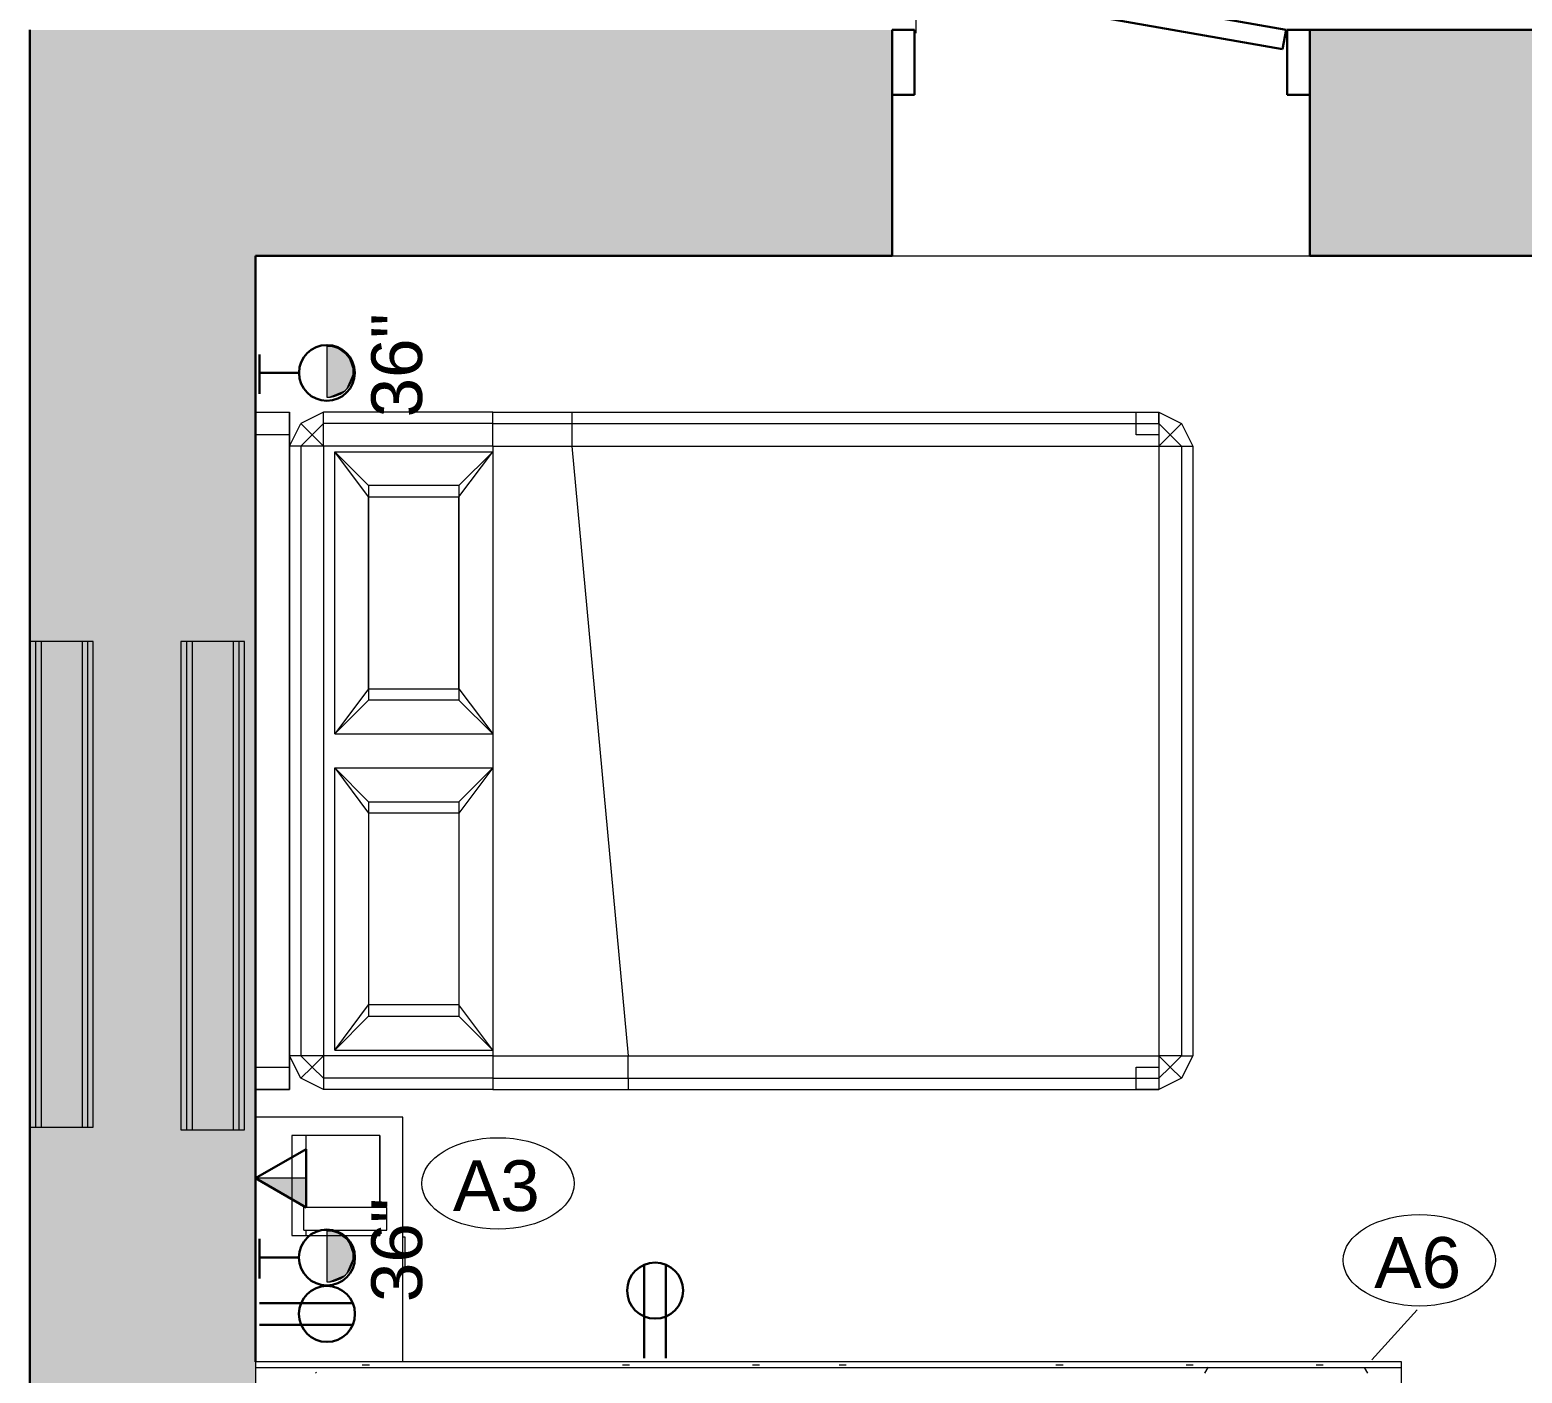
# Model space of a CAD drawing. Header units: inches. Extents: x -1159 to 2819, y -194 to 4438.
# Drawn here: x -590.1 to -457.9, y 444.7 to 563.7 of the extents above; entities that cross this region are included whole.
import ezdxf

# ---------------------------------------------------------------- set-up
doc = ezdxf.new("R2010")
doc.units = ezdxf.units.IN
doc.header["$MEASUREMENT"] = 0
for name, color, linetype, lineweight in [('A-ANNO-NOTE', 131, 'Continuous', 40), ('A-DOOR', 31, 'Continuous', 18), ('A-DOOR-FRAM', 31, 'Continuous', 30), ('A-FLOR', 192, 'Continuous', 18), ('A-WALL', 113, 'Continuous', 18), ('A-WALL-PATT', 111, 'Continuous', 18), ('G-IMPT', 8, 'Continuous', 9), ('I-FURN', 30, 'Continuous', 9), ('I-WALL', 2, 'Continuous', 18), ('Q-SPCQ', 91, 'Continuous', 9), ('Q-SPCQ-IDEN', 132, 'Continuous', 9)]:
    doc.layers.add(name, color=color, linetype=linetype, lineweight=lineweight)
doc.styles.add('Arial', font='arial.ttf', dxfattribs={"height": 4.5})
doc.styles.add('Swis721 Lt BT', font='swissl.ttf', dxfattribs={"height": 4.5})
pattern_1 = [(0, (0, 0), (15.36, 3.84), [0.634, -10.886, 0.634, -10.886, -61.44]), (0, (0, 0), (15.36, 3.84), [-23.04, 0.634, -22.406, 0.634, -10.886, -26.88]), (0, (0, 0), (15.36, 3.84), [-57.6, 0.634, -7.046, 0.634, -18.566]), (120, (5.76, 1.92), (-11.005538, 11.38215), [0.634, -10.886, 0.634, -10.886, -61.44]), (120, (5.76, 1.92), (-11.005538, 11.38215), [-23.04, 0.634, -22.406, 0.634, -10.886, -26.88]), (120, (5.76, 1.92), (-11.005538, 11.38215), [-57.6, 0.634, -7.046, 0.634, -18.566]), (240, (7.68, 9.6), (-4.354462, -15.22215), [0.634, -10.886, 0.634, -10.886, -61.44]), (240, (7.68, 9.6), (-4.354462, -15.22215), [-23.04, 0.634, -22.406, 0.634, -10.886, -26.88]), (240, (7.68, 9.6), (-4.354462, -15.22215), [-57.6, 0.634, -7.046, 0.634, -18.566])]

# ---------------------------------------------------------------- blocks, each defined once
blk = doc.blocks.new('Single Flush - D2 2_9_ X 6_7_-7506140-3RD FLOOR - POWER _ SIGNAL B')
at = {"layer": 'A-DOOR', "color": 8, "lineweight": 30}
for p, q in [((-15.91, 15.7), (-16.21, 13.97)), ((16.41, 10), (-15.91, 15.7)), ((-16.21, 13.97), (16.1, 8.28)), ((16.1, 8.28), (16.41, 10))]:
    blk.add_line(p, q, dxfattribs=at)
at = {"layer": 'A-DOOR', "lineweight": 9}
blk.add_arc((16.41, 10), 32.81, 170, 180.5, dxfattribs=at)
at = {"layer": 'A-DOOR-FRAM', "color": 8}
for p, q in [((-18.5, 4.25), (-18.5, 10)), ((-18.5, 10), (-16.5, 10)), ((-16.5, 4.25), (-16.5, 10)), ((16.5, 4.25), (16.5, 10)), ((16.5, 10), (18.5, 10)), ((18.5, 4.25), (18.5, 10)), ((-18.5, 4.25), (-16.5, 4.25)), ((16.5, 4.25), (18.5, 4.25))]:
    blk.add_line(p, q, dxfattribs=at)
blk = doc.blocks.new('Speaker_Phone_6931 - Phone-6780614-3RD FLOOR - POWER _ SIGNAL B')
at = {"layer": 'Q-SPCQ'}
for p, q in [((-7.79, 12.24), (-14.18, 12.24)), ((-14.18, 12.24), (-14.18, 4.45)), ((-14.18, 12.24), (-7.79, 12.24)), ((-14.18, 12.24), (-14.18, 4.45)), ((-5.77, 12.85), (-7.79, 12.85)), ((-7.79, 12.85), (-7.79, 12.24)), ((-5.77, 12.85), (-7.79, 12.85)), ((-7.79, 12.85), (-7.79, 5.69)), ((-5.79, 12.24), (-5.3, 12.24)), ((-5.77, 12.24), (-5.77, 12.85)), ((-5.77, 5.69), (-5.77, 12.85)), ((-5.3, 12.24), (-5.77, 12.24)), ((-5.3, 4.45), (-5.3, 12.24)), ((-5.3, 4.45), (-5.3, 12.24)), ((-14.18, 5.69), (-7.79, 5.69)), ((-7.79, 6.51), (-7.79, 5.51)), ((-5.79, 5.51), (-7.79, 5.51)), ((-5.79, 5.51), (-5.79, 6.51)), ((-5.79, 5.69), (-5.3, 5.69)), ((-14.18, 4.45), (-5.3, 4.45)), ((-14.18, 4.45), (-5.3, 4.45))]:
    blk.add_line(p, q, dxfattribs=at)
blk = doc.blocks.new('Bed_762 - 12ZBED04_dwg-V50-3RD FLOOR - POWER _ SIGNAL B')
at = {"layer": 'G-IMPT'}
for p, q in [((0, 60), (3, 60)), ((0, 60), (3, 60)), ((0, 60), (3, 60)), ((0, 60), (3, 60)), ((3, 60), (3, 0)), ((3, 57), (3, 60)), ((3, 60), (3, 58)), ((3, 60), (3, 58)), ((3, 60), (3, 0)), ((6, 60), (4, 59)), ((6, 60), (4, 59)), ((21, 60), (6, 60)), ((21, 60), (6, 60)), ((6, 59), (6, 60)), ((21, 60), (28, 60)), ((21, 60), (28, 60)), ((21, 59), (21, 60)), ((28, 60), (80, 60)), ((28, 60), (80, 60)), ((28, 60), (28, 59)), ((78, 58), (78, 60)), ((78, 58), (78, 60)), ((78, 60), (80, 60)), ((78, 60), (80, 60)), ((80, 60), (82, 59)), ((80, 60), (82, 59)), ((80, 59), (80, 60)), ((80, 60), (80, 58)), ((80, 60), (80, 58)), ((3, 57), (4, 59)), ((3, 57), (4, 59)), ((5, 58), (4, 59)), ((6, 59), (5, 58)), ((6, 57), (6, 59)), ((21, 59), (6, 59)), ((21, 57), (21, 59)), ((21, 59), (28, 59)), ((28, 59), (28, 57)), ((28, 59), (80, 59)), ((80, 59), (80, 57)), ((80, 59), (81, 58)), ((81, 58), (82, 59)), ((82, 59), (83, 57)), ((82, 59), (83, 57)), ((3, 58), (0, 58)), ((3, 58), (0, 58)), ((3, 57), (3, 3)), ((3, 57), (3, 3)), ((4, 57), (3, 57)), ((3, 3), (3, 57)), ((4, 57), (5, 58)), ((6, 57), (4, 57)), ((4, 57), (4, 3)), ((6, 57), (5, 58)), ((21, 57), (6, 57)), ((6, 57), (6, 3)), ((21, 57), (21, 56.5)), ((21, 57), (28, 57)), ((28, 57), (33, 3)), ((28, 57), (80, 57)), ((80, 58), (78, 58)), ((80, 58), (78, 58)), ((80, 57), (81, 58)), ((80, 57), (82, 57)), ((80, 57), (80, 3)), ((81, 58), (82, 57)), ((82, 57), (83, 57)), ((82, 57), (82, 3)), ((83, 57), (83, 3)), ((83, 57), (83, 3)), ((7, 31.5), (7, 56.5)), ((7, 56.5), (21, 56.5)), ((7, 56.5), (10, 53.5)), ((10, 52.5), (7, 56.5)), ((21, 56.5), (18, 53.5)), ((18, 52.5), (21, 56.5)), ((21, 56.5), (21, 31.5)), ((21, 56.5), (21, 31.5)), ((18, 53.5), (10, 53.5)), ((10, 53.5), (10, 52.5)), ((18, 53.5), (18, 52.5)), ((10, 52.5), (10, 35.5)), ((10, 35.5), (10, 52.5)), ((10, 52.5), (18, 52.5)), ((18, 52.5), (18, 35.5)), ((18, 35.5), (18, 52.5)), ((10, 35.5), (7, 31.5)), ((7, 31.5), (10, 34.5)), ((10, 35.5), (10, 34.5)), ((10, 35.5), (18, 35.5)), ((18, 34.5), (10, 34.5)), ((18, 35.5), (18, 34.5)), ((18, 35.5), (21, 31.5)), ((21, 31.5), (18, 34.5)), ((7, 31.5), (21, 31.5)), ((21, 31.5), (21, 28.5)), ((7, 3.5), (7, 28.5)), ((7, 28.5), (21, 28.5)), ((10, 25.5), (7, 28.5)), ((7, 28.5), (10, 24.5)), ((18, 25.5), (21, 28.5)), ((21, 28.5), (18, 24.5)), ((21, 28.5), (21, 3.5)), ((21, 28.5), (21, 3.5)), ((10, 25.5), (10, 24.5)), ((10, 25.5), (18, 25.5)), ((18, 25.5), (18, 24.5)), ((10, 24.5), (10, 7.5)), ((18, 24.5), (10, 24.5)), ((10, 24.5), (10, 7.5)), ((18, 24.5), (18, 7.5)), ((18, 24.5), (18, 7.5)), ((7, 3.5), (10, 7.5)), ((10, 7.5), (10, 6.5)), ((18, 7.5), (10, 7.5)), ((18, 7.5), (18, 6.5)), ((21, 3.5), (18, 7.5)), ((10, 6.5), (7, 3.5)), ((10, 6.5), (18, 6.5)), ((21, 3.5), (18, 6.5)), ((4, 1), (3, 3)), ((4, 1), (3, 3)), ((4, 3), (3, 3)), ((3, 0), (3, 3)), ((6, 3), (4, 3)), ((5, 2), (4, 3)), ((6, 3), (5, 2)), ((21, 3), (6, 3)), ((6, 3), (6, 1)), ((7, 3.5), (21, 3.5)), ((21, 3.5), (21, 3)), ((21, 3), (21, 1)), ((21, 3), (33, 3)), ((33, 1), (33, 3)), ((33, 3), (80, 3)), ((82, 3), (80, 3)), ((80, 3), (81, 2)), ((80, 3), (80, 1)), ((82, 3), (81, 2)), ((83, 3), (82, 1)), ((83, 3), (82, 1)), ((82, 3), (83, 3)), ((0, 2), (3, 2)), ((0, 2), (3, 2)), ((3, 2), (3, 0)), ((3, 2), (3, 0)), ((5, 2), (4, 1)), ((6, 1), (5, 2)), ((78, 0), (78, 2)), ((78, 0), (78, 2)), ((78, 2), (80, 2)), ((78, 2), (80, 2)), ((81, 2), (80, 1)), ((80, 2), (80, 0)), ((80, 2), (80, 0)), ((81, 2), (82, 1)), ((0, 0), (3, 0)), ((3, 0), (0, 0)), ((6, 0), (4, 1)), ((6, 0), (4, 1)), ((21, 1), (6, 1)), ((6, 1), (6, 0)), ((21, 0), (6, 0)), ((21, 1), (21, 0)), ((21, 1), (33, 1)), ((21, 0), (33, 0)), ((33, 1), (33, 0)), ((33, 1), (80, 1)), ((33, 0), (80, 0)), ((82, 1), (80, 0)), ((82, 1), (80, 0)), ((80, 1), (80, 0)), ((3, 0), (0, 0)), ((3, 0), (0, 0)), ((21, 0), (6, 0)), ((21, 0), (33, 0)), ((33, 0), (80, 0)), ((80, 0), (78, 0)), ((80, 0), (78, 0))]:
    blk.add_line(p, q, dxfattribs=at)
blk = doc.blocks.new('Bed_762 - Bed_762-V51-3RD FLOOR - POWER _ SIGNAL B')
blk.add_blockref('Bed_762 - 12ZBED04_dwg-V50-3RD FLOOR - POWER _ SIGNAL B', (0, 0))
blk = doc.blocks.new('Bed_Side_Table_5122 - T-4-V54-3RD FLOOR - POWER _ SIGNAL B')
at = {"layer": 'I-FURN'}
for p, q in [((12, -9.79), (12, 3.25)), ((-9.67, -9.79), (-1.38, -9.79)), ((-1.38, -9.79), (-1.38, -10)), ((-1.38, -9.79), (1.38, -9.79)), ((-1.38, -10), (1.38, -10)), ((1.38, -10), (1.38, -9.79)), ((1.38, -9.79), (12, -9.79))]:
    blk.add_line(p, q, dxfattribs=at)
blk = doc.blocks.new('Appliance_Specialty Equipment Tag - Standard-3515593-3RD FLOOR - POWER _ SIGNAL B')
at = {"layer": 'Q-SPCQ-IDEN'}
blk.add_ellipse((-0.0499, 0.0037), major_axis=(-0.1406, 0), ratio=0.600473, dxfattribs=at)

msp = doc.modelspace()

# ---------------------------------------------------------------- hatches: boundary and pattern name
at = {"layer": 'A-ANNO-NOTE', "lineweight": 9}
for points in [[(-563.68, 531.14), (-563.68, 535.64), (-563.76, 535.64)], [(-563.68, 531.14), (-563.76, 535.64), (-563.76, 531.14)], [(-562.9, 535.51), (-563.29, 535.61), (-563.68, 535.64)], [(-562.1, 531.78), (-562.9, 535.51), (-563.68, 535.64)], [(-563.68, 531.14), (-562.1, 531.78), (-563.68, 535.64)], [(-562.1, 531.78), (-561.42, 533.43), (-562.9, 535.51)], [(-561.89, 534.76), (-562.68, 535.41), (-562.9, 535.51)], [(-561.42, 533.43), (-561.89, 534.76), (-562.9, 535.51)], [(-561.99, 534.89), (-562.54, 535.34), (-562.68, 535.41)], [(-561.89, 534.76), (-561.99, 534.89), (-562.68, 535.41)], [(-562.04, 534.94), (-562.41, 535.25), (-562.54, 535.34)], [(-561.99, 534.89), (-562.04, 534.94), (-562.54, 535.34)], [(-562.04, 534.94), (-562.22, 535.11), (-562.41, 535.25)], [(-561.42, 533.43), (-561.67, 534.43), (-561.89, 534.76)], [(-561.42, 533.43), (-561.57, 534.21), (-561.67, 534.43)], [(-561.46, 533.83), (-561.48, 533.91), (-561.57, 534.21)], [(-561.45, 533.75), (-561.46, 533.83), (-561.57, 534.21)], [(-561.42, 533.43), (-561.45, 533.75), (-561.57, 534.21)], [(-562.1, 531.78), (-561.42, 533.35), (-561.42, 533.43)], [(-562.1, 531.78), (-561.57, 532.57), (-561.42, 533.35)], [(-561.57, 532.57), (-561.45, 533.03), (-561.42, 533.35)], [(-563.68, 531.14), (-562.47, 531.49), (-562.1, 531.78)], [(-563.68, 531.14), (-563.05, 531.23), (-562.47, 531.49)], [(-563.05, 531.23), (-562.9, 531.28), (-562.47, 531.49)], [(-562.9, 531.28), (-562.68, 531.37), (-562.47, 531.49)], [(-562.47, 531.49), (-562.34, 531.58), (-562.1, 531.78)], [(-562.1, 531.78), (-561.67, 532.36), (-561.57, 532.57)], [(-562.1, 531.78), (-561.89, 532.02), (-561.71, 532.29)], [(-563.68, 531.14), (-563.29, 531.17), (-563.05, 531.23)], [(-565.6, 459.39), (-565.6, 461.97), (-570.07, 461.97)], [(-563.68, 452.79), (-563.68, 457.29), (-563.76, 457.29)], [(-563.68, 452.79), (-563.76, 457.29), (-563.76, 452.79)], [(-562.9, 457.16), (-563.29, 457.26), (-563.68, 457.29)], [(-562.1, 453.43), (-562.9, 457.16), (-563.68, 457.29)], [(-563.68, 452.79), (-562.1, 453.43), (-563.68, 457.29)], [(-562.1, 453.43), (-561.42, 455.08), (-562.9, 457.16)], [(-561.89, 456.41), (-562.68, 457.06), (-562.9, 457.16)], [(-561.42, 455.08), (-561.89, 456.41), (-562.9, 457.16)], [(-561.99, 456.54), (-562.54, 456.99), (-562.68, 457.06)], [(-561.89, 456.41), (-561.99, 456.54), (-562.68, 457.06)], [(-562.04, 456.59), (-562.41, 456.9), (-562.54, 456.99)], [(-561.99, 456.54), (-562.04, 456.59), (-562.54, 456.99)], [(-562.04, 456.59), (-562.22, 456.76), (-562.41, 456.9)], [(-561.42, 455.08), (-561.67, 456.08), (-561.89, 456.41)], [(-561.42, 455.08), (-561.57, 455.86), (-561.67, 456.08)], [(-562.1, 453.43), (-561.42, 455), (-561.42, 455.08)], [(-562.1, 453.43), (-561.57, 454.22), (-561.42, 455)], [(-561.46, 455.48), (-561.48, 455.55), (-561.57, 455.86)], [(-561.45, 455.4), (-561.46, 455.48), (-561.57, 455.86)], [(-561.42, 455.08), (-561.45, 455.4), (-561.57, 455.86)], [(-561.57, 454.22), (-561.45, 454.68), (-561.42, 455)], [(-563.68, 452.79), (-562.47, 453.14), (-562.1, 453.43)], [(-562.47, 453.14), (-562.34, 453.23), (-562.1, 453.43)], [(-562.1, 453.43), (-561.67, 454.01), (-561.57, 454.22)], [(-562.1, 453.43), (-561.89, 453.67), (-561.71, 453.94)], [(-563.68, 452.79), (-563.05, 452.88), (-562.47, 453.14)], [(-563.68, 452.79), (-563.29, 452.82), (-563.05, 452.88)], [(-563.05, 452.88), (-562.9, 452.93), (-562.47, 453.14)], [(-562.9, 452.93), (-562.68, 453.02), (-562.47, 453.14)]]:
    msp.add_hatch(color=256, dxfattribs=at).paths.add_polyline_path(points, flags=0)
at = {"layer": 'A-WALL-PATT', "lineweight": 9}
h = msp.add_hatch(color=7, dxfattribs=at)
h.paths.add_polyline_path([(-8.72, 543.68), (1.72, 543.68), (1.72, 563.68), (-53.53, 563.68), (-53.53, 543.68), (-18.63, 543.68)], flags=0)
h.paths.add_polyline_path([(-103.15, 543.68), (-97.77, 543.68), (-97.77, 563.68), (-152.07, 563.68), (-152.07, 543.68), (-103.65, 543.68)], flags=0)
h.paths.add_polyline_path([(-206.93, 543.68), (-196.3, 543.68), (-196.3, 563.68), (-264.81, 563.68), (-264.81, 543.68), (-226.75, 543.68)], flags=0)
h.paths.add_polyline_path([(-309.04, 543.68), (-309.04, 563.68), (-377.56, 563.68), (-377.56, 543.68), (-325.85, 543.68)], flags=0)
h.paths.add_polyline_path([(-424.95, 543.68), (-421.79, 543.68), (-421.79, 563.68), (-476.71, 563.68), (-476.71, 543.68)], flags=0)
h.paths.add_polyline_path([(-513.71, 543.68), (-513.71, 563.68), (-590.07, 563.68), (-590.07, 543.68), (-543.88, 543.68)], flags=0)
h = msp.add_hatch(color=7, dxfattribs=at)
h.paths.add_polyline_path([(-590.07, 190.25), (-570.07, 190.25), (-570.07, 242.47), (-590.07, 242.47), (-590.07, 218.37)], flags=0)
h.paths.add_polyline_path([(-590.07, 282.47), (-570.07, 282.47), (-570.07, 307.14), (-590.07, 307.14), (-590.07, 287.12)], flags=0)
h.paths.add_polyline_path([(-570.07, 347.14), (-570.07, 543.68), (-590.07, 543.68), (-590.07, 347.14), (-583.52, 347.14)], flags=0)
h = msp.add_hatch(dxfattribs=at)
h.set_pattern_fill('FP_1', color=256, style=0, pattern_type=2)
h.set_pattern_definition(pattern_1)
h.paths.add_polyline_path([(-468.57, 445.21), (-468.57, 445.71), (-570.07, 445.71), (-570.07, 445.21), (-484.42, 445.21)], flags=0)
h = msp.add_hatch(dxfattribs=at)
h.set_pattern_fill('FP_1', color=256, style=0, pattern_type=2)
h.set_pattern_definition(pattern_1)
h.paths.add_polyline_path([(-468.57, 444.71), (-468.57, 445.21), (-570.07, 445.21), (-570.07, 444.71), (-469.07, 444.71)], flags=0)

# ---------------------------------------------------------------- linework, layer by layer
at = {"layer": 'A-ANNO-NOTE', "lineweight": 9}
for p, q in [((-563.76, 535.64), (-563.76, 531.14)), ((-570.07, 461.97), (-565.6, 459.39)), ((-565.6, 461.97), (-570.07, 461.97)), ((-565.6, 459.39), (-565.6, 461.97)), ((-563.76, 457.29), (-563.76, 452.79))]:
    msp.add_line(p, q, dxfattribs=at)
at = {"layer": 'A-ANNO-NOTE', "lineweight": 30}
for p, q in [((-569.74, 534.94), (-569.74, 531.44)), ((-569.74, 533.31), (-566.24, 533.31)), ((-570.07, 461.97), (-565.6, 464.55)), ((-565.6, 464.55), (-565.6, 459.39)), ((-570.07, 461.97), (-565.6, 459.39)), ((-569.74, 456.59), (-569.74, 453.09)), ((-569.74, 454.96), (-566.24, 454.96)), ((-535.65, 446.03), (-535.65, 454.3)), ((-533.73, 446.03), (-533.73, 454.3)), ((-569.74, 450.91), (-561.48, 450.91)), ((-569.74, 449), (-561.48, 449))]:
    msp.add_line(p, q, dxfattribs=at)
for centre, radius in [((-563.76, 533.3), 2.47), ((-563.76, 454.95), 2.48), ((-534.69, 452.02), 2.48), ((-563.76, 449.95), 2.48)]:
    msp.add_circle(centre, radius, dxfattribs=at)
at = {"layer": 'A-ANNO-NOTE', "lineweight": 9}
for centre in [(-563.67, 533.39), (-563.67, 455.04)]:
    msp.add_arc(centre, 2.25, 267.6427, 92.3573, dxfattribs=at)
at = {"layer": 'A-FLOR'}
msp.add_line((-513.71, 543.68), (-476.71, 543.68), dxfattribs=at)
at = {"layer": 'A-WALL', "color": 8, "lineweight": 30}
for p, q in [((-590.07, 563.68), (-590.07, 347.14)), ((-513.71, 543.68), (-513.71, 563.68)), ((-421.79, 563.68), (-476.71, 563.68)), ((-476.71, 563.68), (-476.71, 543.68)), ((-570.07, 543.68), (-513.71, 543.68)), ((-570.07, 445.71), (-570.07, 543.68)), ((-476.71, 543.68), (-421.79, 543.68))]:
    msp.add_line(p, q, dxfattribs=at)
at = {"layer": 'A-WALL'}
for p, q in [((-589.57, 509.5), (-589.57, 466.5)), ((-589.07, 509.5), (-589.07, 466.5)), ((-585.45, 509.5), (-585.45, 466.5)), ((-584.95, 509.5), (-584.95, 466.5)), ((-576.2, 509.5), (-576.2, 466.26)), ((-575.7, 509.5), (-575.7, 466.26)), ((-572.07, 509.5), (-572.07, 466.26)), ((-571.57, 509.5), (-571.57, 466.26)), ((-570.07, 445.71), (-570.07, 437.71)), ((-570.07, 445.21), (-468.57, 445.21))]:
    msp.add_line(p, q, dxfattribs=at)
at = {"layer": 'I-WALL'}
for p, q in [((-584.45, 509.5), (-590.07, 509.5)), ((-584.45, 466.5), (-584.45, 509.5)), ((-571.07, 509.5), (-576.7, 509.5)), ((-576.7, 509.5), (-576.7, 466.26)), ((-571.07, 466.26), (-571.07, 509.5)), ((-590.07, 466.5), (-584.45, 466.5)), ((-576.7, 466.26), (-571.07, 466.26)), ((-468.57, 445.71), (-570.07, 445.71)), ((-468.57, 398.62), (-468.57, 445.71))]:
    msp.add_line(p, q, dxfattribs=at)
at = {"layer": 'Q-SPCQ-IDEN'}
msp.add_line((-471.2, 445.9), (-467.21, 450.31), dxfattribs=at)

# ---------------------------------------------------------------- block references
at = {"layer": 'A-DOOR'}
msp.add_blockref('Single Flush - D2 2_9_ X 6_7_-7506140-3RD FLOOR - POWER _ SIGNAL B', (-495.21, 553.68), dxfattribs=at)
at = {"layer": 'I-FURN'}
msp.add_blockref('Bed_762 - Bed_762-V51-3RD FLOOR - POWER _ SIGNAL B', (-570.07, 469.82), dxfattribs=at)
at = {"layer": 'I-FURN', "rotation": 89.9999999999999}
msp.add_blockref('Bed_Side_Table_5122 - T-4-V54-3RD FLOOR - POWER _ SIGNAL B', (-566.82, 455.37), dxfattribs=at)
at = {"layer": 'Q-SPCQ', "rotation": 270}
msp.add_blockref('Speaker_Phone_6931 - Phone-6780614-3RD FLOOR - POWER _ SIGNAL B', (-571.31, 451.59), dxfattribs=at)
at = {"layer": 'Q-SPCQ-IDEN', "xscale": 47.99999999999997, "yscale": 47.99999999999997, "zscale": 47.99999999999997}
for p in [(-546.21, 461.33), (-464.61, 454.53)]:
    msp.add_blockref('Appliance_Specialty Equipment Tag - Standard-3515593-3RD FLOOR - POWER _ SIGNAL B', p, dxfattribs=at)

# ---------------------------------------------------------------- texts
at = {"layer": 'A-ANNO-NOTE', "lineweight": 9, "char_height": 4.5, "width": 10.302, "attachment_point": 1, "rotation": 90, "style": 'Swis721 Lt BT'}
for insert in [(-559.83, 529.36), (-559.83, 451)]:
    msp.add_mtext('36"', dxfattribs=dict(at, insert=insert))
at = {"layer": 'Q-SPCQ-IDEN', "char_height": 4.5, "width": 9.393, "attachment_point": 1, "style": 'Arial'}
for s, insert in [('A3', (-552.6, 463.56)), ('A6', (-471, 456.76))]:
    msp.add_mtext(s, dxfattribs=dict(at, insert=insert))

doc.saveas('drawing.dxf')
